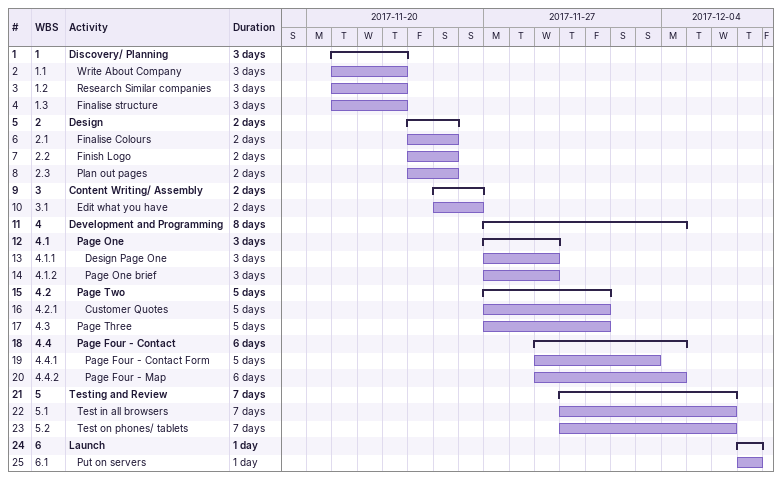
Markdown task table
| ID | WBS | Task | Duration | Start | Finish |
|---|---|---|---|---|---|
| 1 | 1 | **Discovery/ Planning** | 3d | 2017-11-21 | 2017-11-23 |
| 2 | 1.1 | Write About Company | 3d | 2017-11-21 | 2017-11-23 |
| 3 | 1.2 | Research Similar companies | 3d | 2017-11-21 | 2017-11-23 |
| 4 | 1.3 | Finalise structure | 3d | 2017-11-21 | 2017-11-23 |
| 5 | 2 | **Design** | 2d | 2017-11-24 | 2017-11-25 |
| 6 | 2.1 | Finalise Colours | 2d | 2017-11-24 | 2017-11-25 |
| 7 | 2.2 | Finish Logo | 2d | 2017-11-24 | 2017-11-25 |
| 8 | 2.3 | Plan out pages | 2d | 2017-11-24 | 2017-11-25 |
| 9 | 3 | **Content Writing/ Assembly** | 2d | 2017-11-25 | 2017-11-26 |
| 10 | 3.1 | Edit what you have | 2d | 2017-11-25 | 2017-11-26 |
| 11 | 4 | **Development and Programming** | 8d | 2017-11-27 | 2017-12-04 |
| 12 | 4.1 | **Page One** | 3d | 2017-11-27 | 2017-11-29 |
| 13 | 4.1.1 | Design Page One | 3d | 2017-11-27 | 2017-11-29 |
| 14 | 4.1.2 | Page One brief | 3d | 2017-11-27 | 2017-11-29 |
| 15 | 4.2 | **Page Two** | 5d | 2017-11-27 | 2017-12-01 |
| 16 | 4.2.1 | Customer Quotes | 5d | 2017-11-27 | 2017-12-01 |
| 17 | 4.3 | Page Three | 5d | 2017-11-27 | 2017-12-01 |
| 18 | 4.4 | **Page Four - Contact** | 6d | 2017-11-29 | 2017-12-04 |
| 19 | 4.4.1 | Page Four - Contact Form | 5d | 2017-11-29 | 2017-12-03 |
| 20 | 4.4.2 | Page Four - Map | 6d | 2017-11-29 | 2017-12-04 |
| 21 | 5 | **Testing and Review** | 7d | 2017-11-30 | 2017-12-06 |
| 22 | 5.1 | Test in all browsers | 7d | 2017-11-30 | 2017-12-06 |
| 23 | 5.2 | Test on phones/ tablets | 7d | 2017-11-30 | 2017-12-06 |
| 24 | 6 | **Launch** | 1d | 2017-12-07 | 2017-12-07 |
| 25 | 6.1 | Put on servers | 1d | 2017-12-07 | 2017-12-07 |
